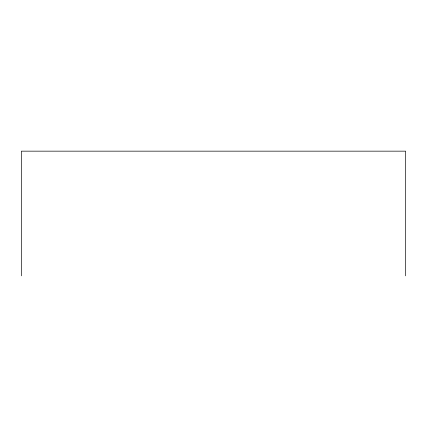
<?xml version="1.0" encoding="UTF-8"?>
<svg xmlns="http://www.w3.org/2000/svg" width="427" height="427" viewBox="0 0 427 427"><rect width="100%" height="100%" fill="white"/><g stroke="black" fill="none" stroke-linecap="round" stroke-linejoin="round"><path stroke-width="0.64" d="M405.65 275.842L405.65 151.158L21.35 151.158L21.35 275.842"/></g></svg>
